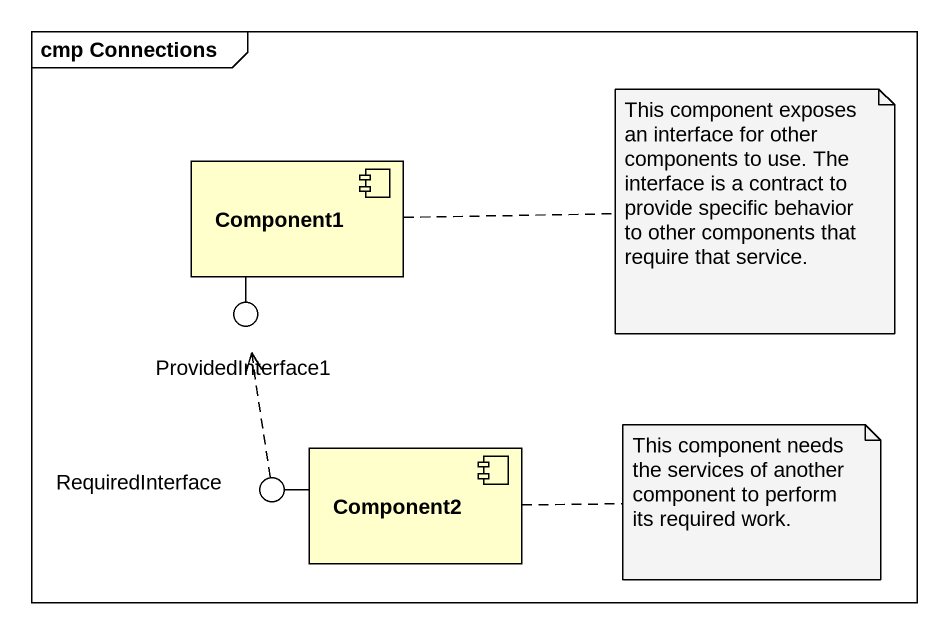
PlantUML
@startuml
mainframe cmp Connections
component Component1
() ProvidedInterface1
component Component2
() RequiredInterface
Component1 -- ProvidedInterface1
Component2 -left- RequiredInterface
RequiredInterface .up.> ProvidedInterface1
note right of Component1 : This component exposes an interface for other components to use. The interface is a contract to provide specific behavior to other components that require that service.
note right of Component2 : This component needs the services of another component to perform its required work.
@enduml
